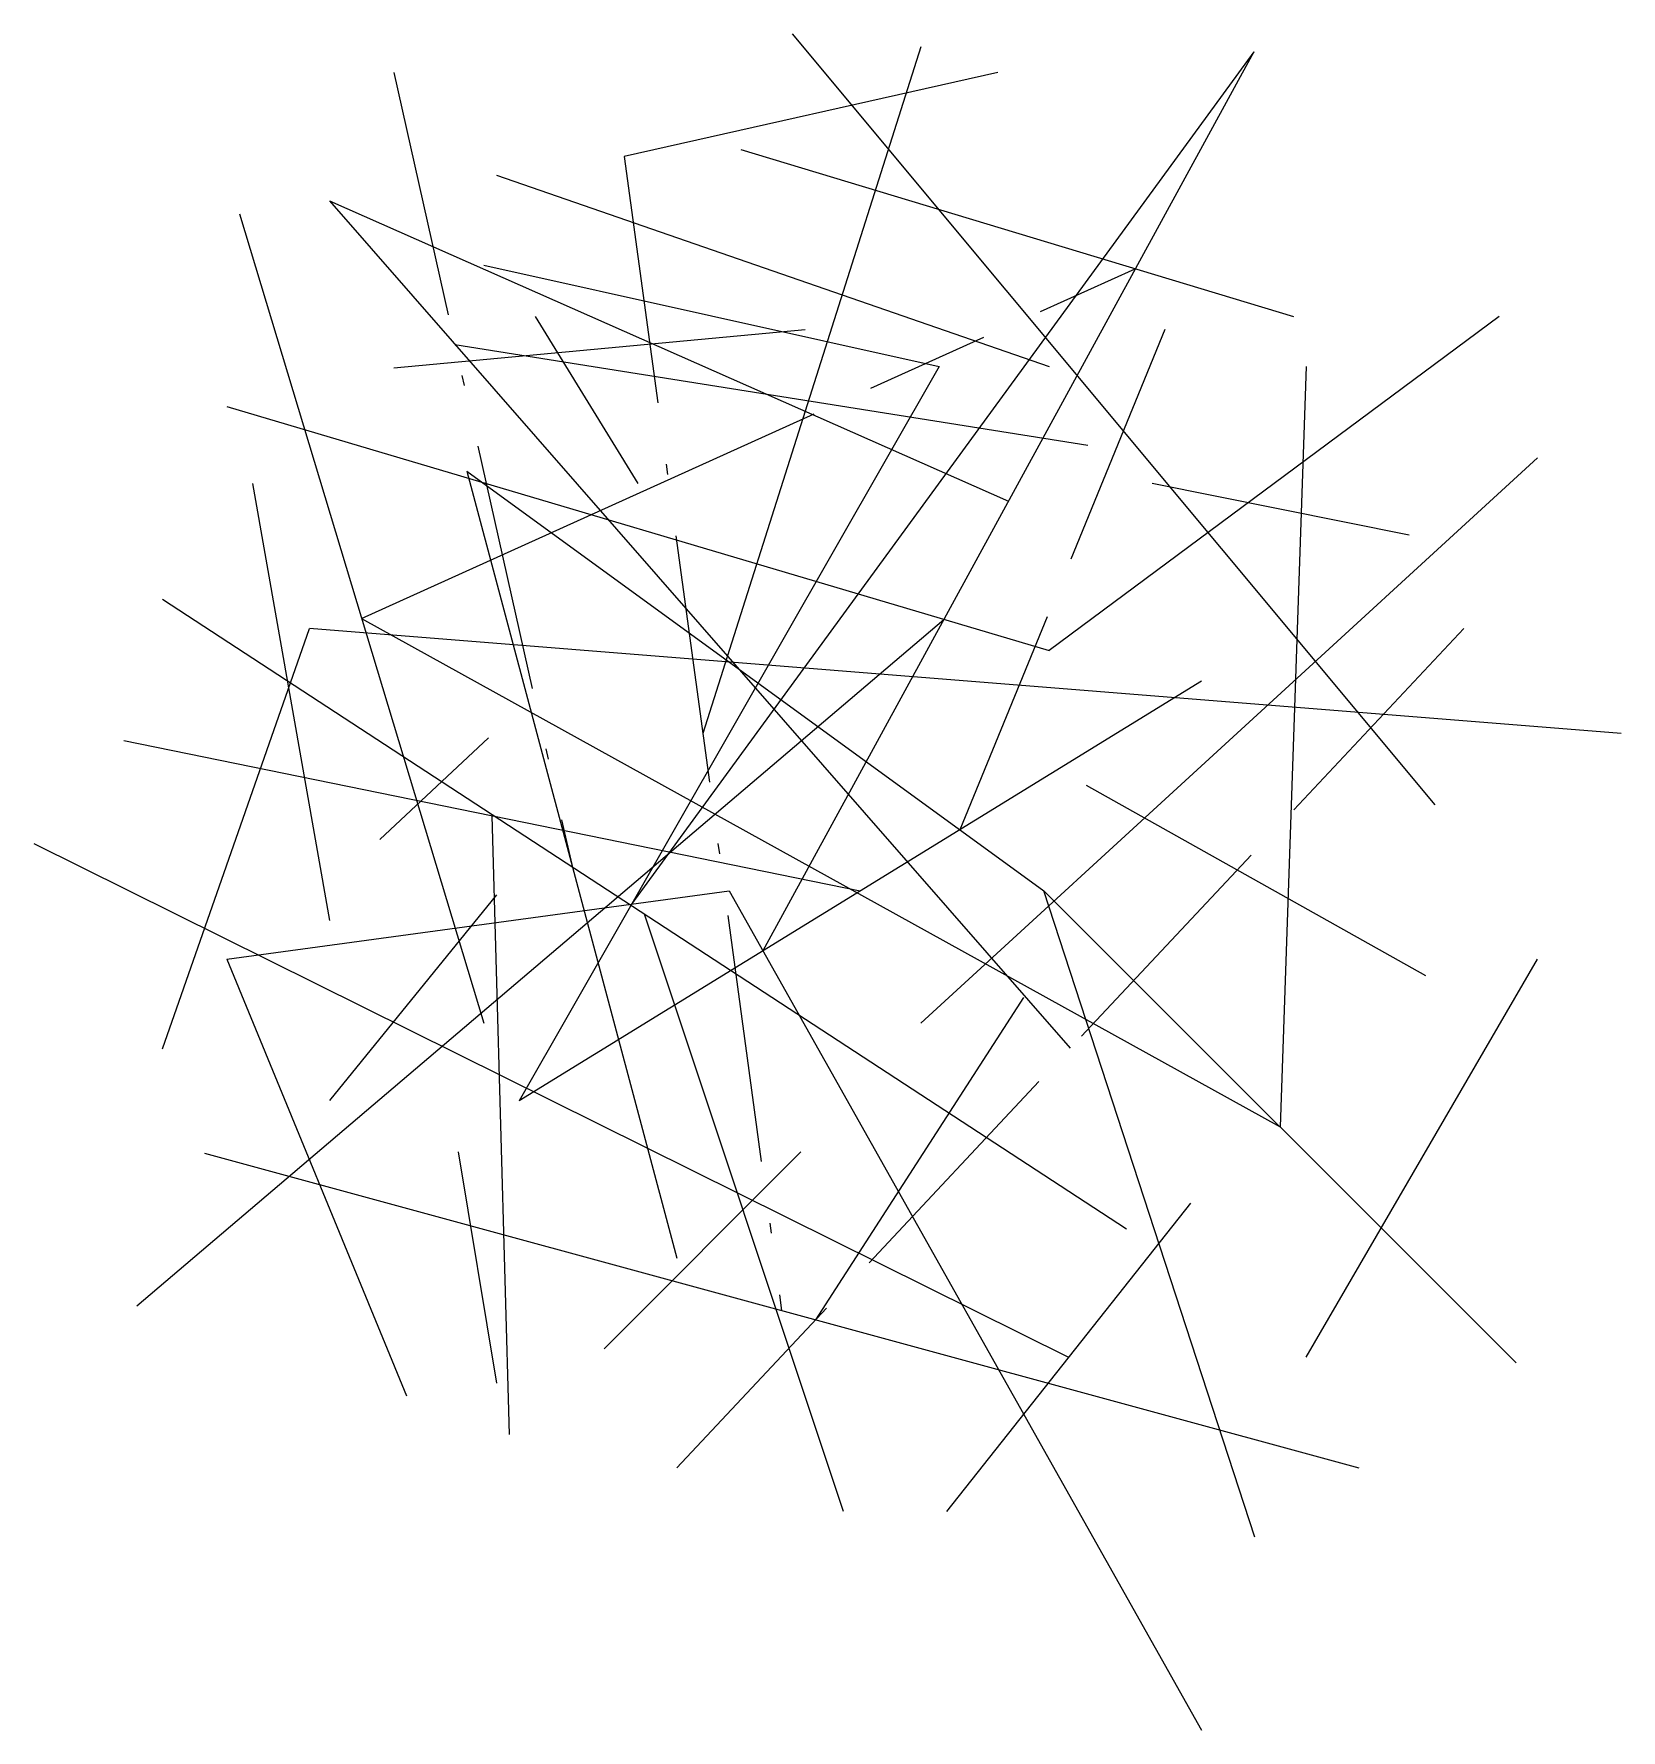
# Model space of a CAD drawing. Header units: millimetres. Extents: x -109306 to 269542, y -22401 to 197206.
# Drawn here: x -40626.3 to -40549.6, y -3353.5 to -3271.6 of the extents above; entities that cross this region are included whole.
import ezdxf

# ---------------------------------------------------------------- set-up
doc = ezdxf.new("R2010")
doc.units = ezdxf.units.MM
for name, pattern in [('CENTER', [36, 24, -3, 6, -3]), ('DASH', [15, 12, -3]), ('DASHDOT', [18.5, 12, -3, 0.5, -3]), ('DASHDOT-3', [33.5, 12, -3, 12, -3, 0.5, -3])]:
    doc.linetypes.add(name, pattern=pattern)
for name, color, linetype in [('10', 9, 'DASH'), ('100', 6, 'Continuous'), ('13', 7, 'Continuous'), ('18', 1, 'Continuous'), ('25', 2, 'Continuous'), ('35', 3, 'Continuous'), ('50', 4, 'Continuous'), ('70', 5, 'Continuous'), ('AFBREEKLIJN', 7, 'DASHDOT'), ('BETON - 13', 7, 'Continuous'), ('BETON - 18', 1, 'Continuous'), ('BETON - 25', 2, 'Continuous'), ('BETON - 35', 3, 'Continuous'), ('BETON - 50', 4, 'Continuous'), ('BETON - 70', 5, 'Continuous'), ('BRANDWERENDHEID', 4, 'Continuous'), ('DIMENSION', 1, 'Continuous'), ('dun', 252, 'Continuous'), ('HATCH', 9, 'Continuous'), ('HATCH-beton', 254, 'Continuous'), ('HATCH-details', 9, 'Continuous'), ('INTERIEUR', 9, 'Continuous'), ('KOZIJN-13', 7, 'Continuous'), ('KOZIJN-18', 1, 'Continuous'), ('KOZIJN-25', 2, 'Continuous'), ('Schaduw', 250, 'Continuous'), ('SETUP', 7, 'Continuous'), ('STAAL-13', 7, 'Continuous'), ('STAAL-18', 1, 'Continuous'), ('STAAL-25', 2, 'Continuous'), ('STAAL-35', 3, 'Continuous'), ('STAAL-hartlijnen', 8, 'DASHDOT'), ('STAAL-kolommen', 2, 'Continuous'), ('STAAL-windverbanden', 3, 'DASHDOT-3'), ('STRAMIEN', 11, 'CENTER'), ('T18', 1, 'Continuous'), ('T25', 2, 'Continuous'), ('T35', 3, 'Continuous'), ('T50', 4, 'Continuous'), ('T70', 5, 'Continuous'), ('WAPENING', 2, 'Continuous'), ('WAPENING - 13', 7, 'Continuous'), ('WAPENING - 18', 1, 'Continuous'), ('WAPENING - 25', 2, 'Continuous'), ('WAPENING - 35', 3, 'Continuous'), ('WAPENING - 50', 4, 'Continuous'), ('WAPENING - 70', 5, 'Continuous'), ('WAPENING - aanwijs', 1, 'Continuous'), ('WAPENING - tekst', 2, 'Continuous')]:
    doc.layers.add(name, color=color, linetype=linetype)
doc.layers.add('HULPLIJNEN', color=220, linetype='Continuous', plot=False)
doc.layers.add('Vports', color=254, linetype='Continuous', plot=False)

msp = doc.modelspace()

# ---------------------------------------------------------------- linework, layer by layer
msp.add_lwpolyline([(-40577.499, -3312.966), (-40554.684, -3335.772)])
at = {"layer": '10'}
msp.add_lwpolyline([(-40557.219, -3300.295), (-40595.244, -3340.84)], dxfattribs=at)
at = {"layer": '100'}
msp.add_lwpolyline([(-40592.709, -3312.966), (-40569.894, -3353.511)], dxfattribs=at)
at = {"layer": '13'}
msp.add_lwpolyline([(-40582.569, -3287.625), (-40602.849, -3323.102)], dxfattribs=at)
at = {"layer": '18'}
msp.add_lwpolyline([(-40605.385, -3292.693), (-40595.244, -3330.704)], dxfattribs=at)
at = {"layer": '25'}
msp.add_lwpolyline([(-40605.385, -3292.693), (-40577.499, -3312.966)], dxfattribs=at)
at = {"layer": '35'}
msp.add_lwpolyline([(-40564.824, -3287.625), (-40566.091, -3324.369)], dxfattribs=at)
at = {"layer": '50'}
msp.add_lwpolyline([(-40569.894, -3302.829), (-40602.849, -3323.102)], dxfattribs=at)
at = {"layer": '70'}
msp.add_lwpolyline([(-40618.06, -3325.636), (-40562.289, -3340.84)], dxfattribs=at)
at = {"layer": 'AFBREEKLIJN'}
msp.add_lwpolyline([(-40597.779, -3277.489), (-40590.174, -3333.238)], dxfattribs=at)
at = {"layer": 'BETON - 13'}
msp.add_lwpolyline([(-40549.613, -3305.363), (-40612.99, -3300.295)], dxfattribs=at)
at = {"layer": 'BETON - 18'}
msp.add_lwpolyline([(-40567.359, -3272.421), (-40591.08, -3315.862)], dxfattribs=at)
at = {"layer": 'BETON - 25'}
msp.add_lwpolyline([(-40578.484, -3318.12), (-40588.534, -3333.685)], dxfattribs=at)
at = {"layer": 'BETON - 35'}
msp.add_lwpolyline([(-40570.411, -3328.052), (-40582.21, -3342.95)], dxfattribs=at)
at = {"layer": 'BETON - 50'}
msp.add_lwpolyline([(-40564.822, -3335.501), (-40553.644, -3316.257)], dxfattribs=at)
at = {"layer": 'BETON - 70'}
msp.add_lwpolyline([(-40559.854, -3295.772), (-40572.274, -3293.289)], dxfattribs=at)
at = {"layer": 'BRANDWERENDHEID'}
msp.add_lwpolyline([(-40592.146, -3277.149), (-40565.443, -3285.219)], dxfattribs=at)
at = {"layer": 'Defpoints'}
msp.add_lwpolyline([(-40608.913, -3287.702), (-40589.041, -3285.84)], dxfattribs=at)
at = {"layer": 'DIMENSION'}
msp.add_lwpolyline([(-40583.452, -3272.183), (-40593.977, -3305.363)], dxfattribs=at)
at = {"layer": 'dun'}
msp.add_lwpolyline([(-40615.744, -3293.289), (-40612.018, -3314.395)], dxfattribs=at)
at = {"layer": 'HATCH'}
msp.add_lwpolyline([(-40603.945, -3313.154), (-40612.018, -3323.086)], dxfattribs=at)
at = {"layer": 'HATCH-beton'}
msp.add_lwpolyline([(-40616.986, -3316.257), (-40608.292, -3337.363)], dxfattribs=at)
at = {"layer": 'HATCH-details'}
msp.add_lwpolyline([(-40605.808, -3325.569), (-40603.945, -3336.743)], dxfattribs=at)
at = {"layer": 'HULPLIJNEN'}
msp.add_lwpolyline([(-40602.082, -3285.219), (-40597.114, -3293.289)], dxfattribs=at)
at = {"layer": 'INTERIEUR'}
msp.add_lwpolyline([(-40604.566, -3282.736), (-40582.569, -3287.625)], dxfattribs=at)
at = {"layer": 'KOZIJN-13'}
msp.add_lwpolyline([(-40579.726, -3273.425), (-40597.779, -3277.489)], dxfattribs=at)
at = {"layer": 'KOZIJN-18'}
msp.add_lwpolyline([(-40603.945, -3278.391), (-40577.242, -3287.625)], dxfattribs=at)
at = {"layer": 'KOZIJN-25'}
msp.add_lwpolyline([(-40553.644, -3292.048), (-40583.452, -3319.361)], dxfattribs=at)
at = {"layer": 'Schaduw'}
msp.add_lwpolyline([(-40616.365, -3280.253), (-40604.566, -3319.361)], dxfattribs=at)
at = {"layer": 'SETUP'}
msp.add_lwpolyline([(-40621.954, -3305.704), (-40586.372, -3312.966)], dxfattribs=at)
at = {"layer": 'STAAL-13'}
msp.add_lwpolyline([(-40612.018, -3279.632), (-40576.231, -3320.568)], dxfattribs=at)
at = {"layer": 'STAAL-18'}
msp.add_lwpolyline([(-40555.507, -3285.219), (-40577.242, -3301.359)], dxfattribs=at)
at = {"layer": 'STAAL-25'}
msp.add_lwpolyline([(-40616.986, -3316.257), (-40592.709, -3312.966)], dxfattribs=at)
at = {"layer": 'STAAL-35'}
msp.add_lwpolyline([(-40612.018, -3279.632), (-40579.219, -3294.141)], dxfattribs=at)
at = {"layer": 'STAAL-hartlijnen'}
msp.add_lwpolyline([(-40608.913, -3273.425), (-40600.314, -3311.698)], dxfattribs=at)
at = {"layer": 'STAAL-kolommen'}
msp.add_lwpolyline([(-40605.962, -3286.56), (-40575.379, -3291.427)], dxfattribs=at)
at = {"layer": 'STAAL-windverbanden'}
msp.add_lwpolyline([(-40571.653, -3285.84), (-40581.566, -3310.009)], dxfattribs=at)
at = {"layer": 'STRAMIEN'}
msp.add_lwpolyline([(-40610.466, -3299.807), (-40573.086, -3282.909)], dxfattribs=at)
at = {"layer": 'T18'}
msp.add_lwpolyline([(-40589.662, -3271.563), (-40558.612, -3308.808)], dxfattribs=at)
at = {"layer": 'T25'}
msp.add_lwpolyline([(-40567.359, -3272.421), (-40597.42, -3313.604)], dxfattribs=at)
at = {"layer": 'T35'}
msp.add_lwpolyline([(-40620.091, -3298.876), (-40573.516, -3329.293)], dxfattribs=at)
at = {"layer": 'T50'}
msp.add_lwpolyline([(-40603.324, -3339.226), (-40604.163, -3309.335)], dxfattribs=at)
at = {"layer": 'T70'}
msp.add_lwpolyline([(-40621.954, -3305.704), (-40586.372, -3312.966)], dxfattribs=at)
at = {"layer": 'Vports'}
msp.add_lwpolyline([(-40616.986, -3289.565), (-40577.242, -3301.359)], dxfattribs=at)
at = {"layer": 'WAPENING'}
msp.add_lwpolyline([(-40598.756, -3335.091), (-40589.241, -3325.579)], dxfattribs=at)
at = {"layer": 'WAPENING - 13'}
msp.add_lwpolyline([(-40621.333, -3333.018), (-40582.335, -3299.848)], dxfattribs=at)
at = {"layer": 'WAPENING - 18'}
msp.add_lwpolyline([(-40626.301, -3310.671), (-40576.31, -3335.501)], dxfattribs=at)
at = {"layer": 'WAPENING - 25'}
msp.add_lwpolyline([(-40587.178, -3342.95), (-40596.804, -3314.085)], dxfattribs=at)
at = {"layer": 'WAPENING - 35'}
msp.add_lwpolyline([(-40620.091, -3320.603), (-40612.99, -3300.295)], dxfattribs=at)
at = {"layer": 'WAPENING - 50'}
msp.add_lwpolyline([(-40567.306, -3344.192), (-40577.499, -3312.966)], dxfattribs=at)
at = {"layer": 'WAPENING - 70'}
msp.add_lwpolyline([(-40610.466, -3299.807), (-40566.091, -3324.369)], dxfattribs=at)
at = {"layer": 'WAPENING - aanwijs'}
msp.add_lwpolyline([(-40604.344, -3305.57), (-40609.594, -3310.49)], dxfattribs=at)
at = {"layer": 'WAPENING - tekst'}
msp.add_lwpolyline([(-40575.465, -3307.866), (-40559.057, -3317.051)], dxfattribs=at)

doc.saveas('drawing.dxf')
